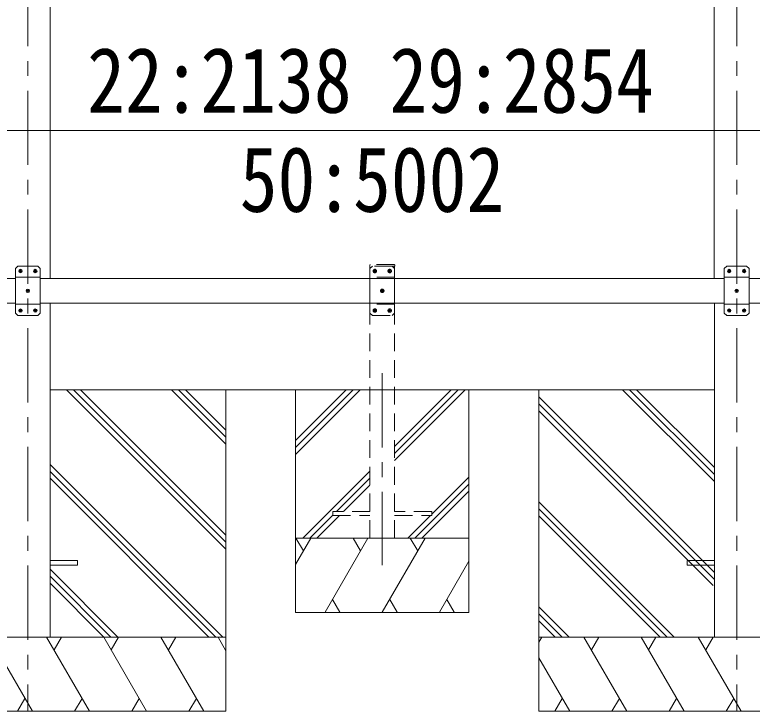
# Model space of a CAD drawing. Units: millimetres at full size, sheet at 1:30; details may follow other scales. Extents: x -20916 to 28483, y -5820 to 5820.
# Drawn here: x -16521 to -15031, y -2705 to -1297 of the extents above; entities that cross this region are included whole.
import ezdxf
from ezdxf.enums import TextEntityAlignment as Align

# ---------------------------------------------------------------- set-up
doc = ezdxf.new("R2010")
doc.units = ezdxf.units.MM
doc.header["$LTSCALE"] = 30
doc.linetypes.add('CHAIN1', pattern=[8, 5, -1, 1, -1])
doc.linetypes.add('DASHED1', pattern=[1.8, 1.2, -0.6])
for name, color, linetype, lineweight in [('0-0_0', 7, 'Continuous', 9), ('0-1_本体', 5, 'CHAIN1', 9), ('0-3_ELV2', 4, 'Continuous', 9), ('0-5_DIM1', 4, 'DASHED1', 9), ('0-6_OTH_LINE', 6, 'Continuous', 9)]:
    doc.layers.add(name, color=color, linetype=linetype, lineweight=lineweight)
doc.styles.add('ＭＳ ゴシック', font='')
doc.styles.get('ＭＳ ゴシック').set_extended_font_data('MS Gothic')

msp = doc.modelspace()

# ---------------------------------------------------------------- linework, layer by layer
at = {"layer": '0-0_0'}
for p, q in [((-16449.44, -2055.06), (-15107.44, -2055.06)), ((-16094.24, -2377.53), (-16416.7, -2055.06)), ((-16094.24, -2363.38), (-16402.56, -2055.06)), ((-16094.24, -2349.24), (-16388.42, -2055.06)), ((-16094.24, -2165.39), (-16204.57, -2055.06)), ((-16094.24, -2151.25), (-16190.43, -2055.06)), ((-16094.24, -2137.11), (-16176.29, -2055.06)), ((-16094.24, -2055.06), (-16094.24, -2705.06)), ((-15953.44, -2055.07), (-15953.44, -2505.08)), ((-15953.44, -2157.42), (-15851.09, -2055.07)), ((-15953.44, -2171.56), (-15836.95, -2055.07)), ((-15953.44, -2185.71), (-15822.81, -2055.07)), ((-15753.44, -2197.84), (-15610.68, -2055.07)), ((-15753.44, -2183.7), (-15624.82, -2055.07)), ((-15753.44, -2169.56), (-15638.96, -2055.07)), ((-15603.44, -2505.08), (-15603.44, -2055.07)), ((-15462.24, -2055.06), (-15462.24, -2705.06)), ((-15107.44, -2240.69), (-15293.07, -2055.06)), ((-15107.44, -2226.55), (-15278.93, -2055.06)), ((-15107.44, -2212.41), (-15264.79, -2055.06)), ((-15107.44, -2424.54), (-15462.24, -2069.74)), ((-15107.44, -2438.68), (-15462.24, -2083.89)), ((-15109.7, -2450.56), (-15462.24, -2098.03)), ((-16100.55, -2555.06), (-16449.04, -2206.58)), ((-15938.96, -2355.08), (-15803.44, -2219.55)), ((-16114.69, -2555.06), (-16449.04, -2220.72)), ((-16128.83, -2555.06), (-16449.04, -2234.86)), ((-15870.82, -2301.08), (-15803.44, -2233.7)), ((-15678.44, -2306.69), (-15603.44, -2231.69)), ((-15856.68, -2301.08), (-15803.44, -2247.84)), ((-15712.69, -2355.08), (-15603.44, -2245.83)), ((-15698.55, -2355.08), (-15603.44, -2259.97)), ((-15189.05, -2555.06), (-15462.24, -2281.87)), ((-15924.82, -2355.08), (-15878.44, -2308.7)), ((-15910.68, -2355.08), (-15864.68, -2309.08)), ((-15726.83, -2355.08), (-15680.83, -2309.08)), ((-15203.19, -2555.06), (-15462.24, -2296.02)), ((-15217.33, -2555.06), (-15462.24, -2310.16)), ((-15953.44, -2408.19), (-15922.77, -2355.07)), ((-15953.44, -2355.08), (-15603.44, -2355.08)), ((-15937.78, -2381.06), (-15952.78, -2355.08)), ((-15893.91, -2505.07), (-15807.3, -2355.07)), ((-15822.31, -2381.06), (-15837.31, -2355.08)), ((-15778.44, -2505.07), (-15691.83, -2355.08)), ((-15706.84, -2381.06), (-15721.84, -2355.07)), ((-15662.97, -2505.07), (-15603.44, -2401.97)), ((-16312.68, -2555.06), (-16449.04, -2418.71)), ((-16326.82, -2555.06), (-16449.04, -2432.85)), ((-16340.97, -2555.06), (-16449.04, -2446.99)), ((-15878.91, -2479.1), (-15863.91, -2505.07)), ((-15763.44, -2479.09), (-15748.44, -2505.07)), ((-15647.97, -2479.09), (-15632.97, -2505.07)), ((-15401.18, -2555.06), (-15462.24, -2494.01)), ((-15953.44, -2505.08), (-15603.44, -2505.08)), ((-15415.32, -2555.06), (-15462.24, -2508.15)), ((-15429.47, -2555.06), (-15462.24, -2522.29)), ((-16894.24, -2555.06), (-16094.24, -2555.06)), ((-16485.4, -2705.06), (-16572, -2555.06)), ((-16369.93, -2705.06), (-16456.53, -2555.06)), ((-16441.53, -2581.05), (-16426.53, -2555.06)), ((-16254.46, -2705.06), (-16341.06, -2555.06)), ((-16326.06, -2581.05), (-16311.06, -2555.06)), ((-16138.99, -2705.06), (-16225.59, -2555.06)), ((-16210.59, -2581.04), (-16195.59, -2555.06)), ((-16094.24, -2582.57), (-16110.12, -2555.06)), ((-15462.24, -2555.06), (-14662.24, -2555.06)), ((-15456.41, -2555.06), (-15462.24, -2565.16)), ((-15284.34, -2705.06), (-15370.94, -2555.06)), ((-15340.94, -2555.06), (-15355.94, -2581.04)), ((-15168.87, -2705.06), (-15255.47, -2555.06)), ((-15240.47, -2581.04), (-15225.47, -2555.06)), ((-15053.4, -2705.06), (-15140, -2555.06)), ((-15125, -2581.05), (-15110, -2555.06)), ((-15399.81, -2705.06), (-15462.24, -2596.93)), ((-16500.4, -2679.08), (-16515.4, -2705.06)), ((-16384.93, -2679.08), (-16399.93, -2705.06)), ((-16269.46, -2679.08), (-16284.46, -2705.06)), ((-16153.99, -2679.08), (-16168.98, -2705.06)), ((-15414.81, -2679.08), (-15429.81, -2705.06)), ((-15299.34, -2679.08), (-15314.34, -2705.06)), ((-15183.87, -2679.08), (-15198.87, -2705.06)), ((-15068.4, -2679.08), (-15083.4, -2705.06)), ((-16094.24, -2705.06), (-16894.24, -2705.06)), ((-14662.24, -2705.06), (-15462.24, -2705.06))]:
    msp.add_line(p, q, dxfattribs=at)
at = {"layer": '0-1_本体'}
for p, q in [((-16494.44, 469.34), (-16494.44, -2705.06)), ((-15062.44, 469.34), (-15062.44, -2705.06)), ((-15778.44, -2021.64), (-15778.44, -2409.51))]:
    msp.add_line(p, q, dxfattribs=at)
at = {"layer": '0-3_ELV2'}
for p, q in [((-16449.24, 73.94), (-16449.24, -1830.06)), ((-15107.64, 73.94), (-15107.64, -1830.06)), ((-16519.44, -1810.06), (-16519.44, -1900.06)), ((-16510.7, -1814.64), (-16511.54, -1814.64)), ((-16508.18, -1815.48), (-16507.34, -1815.48)), ((-16480.7, -1814.64), (-16481.54, -1814.64)), ((-16478.18, -1815.48), (-16477.34, -1815.48)), ((-16474.44, -1805.06), (-16469.44, -1810.06)), ((-16469.44, -1900.06), (-16469.44, -1810.06)), ((-15087.44, -1810.06), (-15087.44, -1900.06)), ((-15078.7, -1814.64), (-15079.54, -1814.64)), ((-15076.18, -1815.48), (-15075.34, -1815.48)), ((-15048.7, -1814.64), (-15049.54, -1814.64)), ((-15046.18, -1815.48), (-15045.34, -1815.48)), ((-15042.44, -1805.06), (-15037.44, -1810.06)), ((-15037.44, -1900.06), (-15037.44, -1810.06)), ((-17195.44, -1830.06), (-16519.44, -1830.06)), ((-16469.44, -1827.76), (-16519.44, -1827.76)), ((-15087.44, -1830.06), (-16469.44, -1830.06)), ((-15037.44, -1827.76), (-15087.44, -1827.76)), ((-15037.44, -1830.06), (-14361.44, -1830.06)), ((-16495.7, -1854.64), (-16496.54, -1854.64)), ((-16493.18, -1855.48), (-16492.34, -1855.48)), ((-15063.7, -1854.64), (-15064.54, -1854.64)), ((-15061.18, -1855.48), (-15060.34, -1855.48)), ((-17195.44, -1880.06), (-16519.44, -1880.06)), ((-16469.44, -1882.36), (-16519.44, -1882.36)), ((-16469.44, -1880.06), (-15087.44, -1880.06)), ((-16449.44, -1880.06), (-16449.44, -2555.06)), ((-15107.44, -1880.06), (-15107.44, -2555.06)), ((-15037.44, -1882.36), (-15087.44, -1882.36)), ((-15037.44, -1880.06), (-14361.44, -1880.06)), ((-16514.44, -1905.06), (-16519.44, -1900.06)), ((-16510.7, -1894.64), (-16511.54, -1894.64)), ((-16508.18, -1895.48), (-16507.34, -1895.48)), ((-16480.7, -1894.64), (-16481.54, -1894.64)), ((-16478.18, -1895.48), (-16477.34, -1895.48)), ((-15082.44, -1905.06), (-15087.44, -1900.06)), ((-15078.7, -1894.64), (-15079.54, -1894.64)), ((-15076.18, -1895.48), (-15075.34, -1895.48)), ((-15048.7, -1894.64), (-15049.54, -1894.64)), ((-15046.18, -1895.48), (-15045.34, -1895.48)), ((-16394.24, -2400.56), (-16449.04, -2400.56)), ((-16394.24, -2409.56), (-16449.04, -2409.56)), ((-16394.24, -2400.56), (-16394.24, -2409.56)), ((-15162.24, -2400.56), (-15162.24, -2409.56)), ((-15107.44, -2400.56), (-15162.24, -2400.56)), ((-15107.44, -2409.56), (-15162.24, -2409.56))]:
    msp.add_line(p, q, dxfattribs=at)
for points in [[(-16474.44, -1805.06), (-16514.44, -1805.06), (-16519.44, -1810.06)], [(-16511.54, -1814.64), (-16511.54, -1815.48), (-16510.7, -1815.48)], [(-16509.02, -1813.8), (-16509.02, -1812.96), (-16509.86, -1812.96), (-16509.86, -1813.8)], [(-16509.86, -1816.32), (-16509.86, -1817.16), (-16509.02, -1817.16), (-16509.02, -1816.32)], [(-16507.34, -1815.48), (-16507.34, -1814.64), (-16508.18, -1814.64)], [(-16481.54, -1814.64), (-16481.54, -1815.48), (-16480.7, -1815.48)], [(-16479.02, -1813.8), (-16479.02, -1812.96), (-16479.86, -1812.96), (-16479.86, -1813.8)], [(-16479.86, -1816.32), (-16479.86, -1817.16), (-16479.02, -1817.16), (-16479.02, -1816.32)], [(-16477.34, -1815.48), (-16477.34, -1814.64), (-16478.18, -1814.64)], [(-15042.44, -1805.06), (-15082.44, -1805.06), (-15087.44, -1810.06)], [(-15079.54, -1814.64), (-15079.54, -1815.48), (-15078.7, -1815.48)], [(-15077.02, -1813.8), (-15077.02, -1812.96), (-15077.86, -1812.96), (-15077.86, -1813.8)], [(-15077.86, -1816.32), (-15077.86, -1817.16), (-15077.02, -1817.16), (-15077.02, -1816.32)], [(-15075.34, -1815.48), (-15075.34, -1814.64), (-15076.18, -1814.64)], [(-15049.54, -1814.64), (-15049.54, -1815.48), (-15048.7, -1815.48)], [(-15047.02, -1813.8), (-15047.02, -1812.96), (-15047.86, -1812.96), (-15047.86, -1813.8)], [(-15047.86, -1816.32), (-15047.86, -1817.16), (-15047.02, -1817.16), (-15047.02, -1816.32)], [(-15045.34, -1815.48), (-15045.34, -1814.64), (-15046.18, -1814.64)], [(-16496.54, -1854.64), (-16496.54, -1855.48), (-16495.7, -1855.48)], [(-16494.02, -1853.8), (-16494.02, -1852.96), (-16494.86, -1852.96), (-16494.86, -1853.8)], [(-16494.86, -1856.32), (-16494.86, -1857.16), (-16494.02, -1857.16), (-16494.02, -1856.32)], [(-16492.34, -1855.48), (-16492.34, -1854.64), (-16493.18, -1854.64)], [(-15064.54, -1854.64), (-15064.54, -1855.48), (-15063.7, -1855.48)], [(-15062.02, -1853.8), (-15062.02, -1852.96), (-15062.86, -1852.96), (-15062.86, -1853.8)], [(-15062.86, -1856.32), (-15062.86, -1857.16), (-15062.02, -1857.16), (-15062.02, -1856.32)], [(-15060.34, -1855.48), (-15060.34, -1854.64), (-15061.18, -1854.64)], [(-16514.44, -1905.06), (-16474.44, -1905.06), (-16469.44, -1900.06)], [(-16511.54, -1894.64), (-16511.54, -1895.48), (-16510.7, -1895.48)], [(-16509.02, -1893.8), (-16509.02, -1892.96), (-16509.86, -1892.96), (-16509.86, -1893.8)], [(-16509.86, -1896.32), (-16509.86, -1897.16), (-16509.02, -1897.16), (-16509.02, -1896.32)], [(-16507.34, -1895.48), (-16507.34, -1894.64), (-16508.18, -1894.64)], [(-16481.54, -1894.64), (-16481.54, -1895.48), (-16480.7, -1895.48)], [(-16479.02, -1893.8), (-16479.02, -1892.96), (-16479.86, -1892.96), (-16479.86, -1893.8)], [(-16479.86, -1896.32), (-16479.86, -1897.16), (-16479.02, -1897.16), (-16479.02, -1896.32)], [(-16477.34, -1895.48), (-16477.34, -1894.64), (-16478.18, -1894.64)], [(-15082.44, -1905.06), (-15042.44, -1905.06), (-15037.44, -1900.06)], [(-15079.54, -1894.64), (-15079.54, -1895.48), (-15078.7, -1895.48)], [(-15077.02, -1893.8), (-15077.02, -1892.96), (-15077.86, -1892.96), (-15077.86, -1893.8)], [(-15077.86, -1896.32), (-15077.86, -1897.16), (-15077.02, -1897.16), (-15077.02, -1896.32)], [(-15075.34, -1895.48), (-15075.34, -1894.64), (-15076.18, -1894.64)], [(-15049.54, -1894.64), (-15049.54, -1895.48), (-15048.7, -1895.48)], [(-15047.02, -1893.8), (-15047.02, -1892.96), (-15047.86, -1892.96), (-15047.86, -1893.8)], [(-15047.86, -1896.32), (-15047.86, -1897.16), (-15047.02, -1897.16), (-15047.02, -1896.32)], [(-15045.34, -1895.48), (-15045.34, -1894.64), (-15046.18, -1894.64)]]:
    msp.add_lwpolyline(points, dxfattribs=at)
for centre in [(-16509.44, -1815.06), (-16479.44, -1815.06), (-15077.44, -1815.06), (-15047.44, -1815.06), (-16494.44, -1855.06), (-15062.44, -1855.06), (-16509.44, -1895.06), (-16479.44, -1895.06), (-15077.44, -1895.06), (-15047.44, -1895.06)]:
    msp.add_circle(centre, 3.5, dxfattribs=at)
for centre, start, end in [((-16510.7, -1813.8), 270, 0), ((-16510.7, -1816.32), 0, 90), ((-16508.18, -1813.8), 180, 270), ((-16508.18, -1816.32), 90, 180), ((-16480.7, -1813.8), 270, 0), ((-16480.7, -1816.32), 0, 90), ((-16478.18, -1813.8), 180, 270), ((-16478.18, -1816.32), 90, 180), ((-15078.7, -1813.8), 270, 0), ((-15078.7, -1816.32), 0, 90), ((-15076.18, -1813.8), 180, 270), ((-15076.18, -1816.32), 90, 180), ((-15048.7, -1813.8), 270, 0), ((-15048.7, -1816.32), 0, 90), ((-15046.18, -1813.8), 180, 270), ((-15046.18, -1816.32), 90, 180), ((-16495.7, -1853.8), 270, 0), ((-16495.7, -1856.32), 0, 90), ((-16493.18, -1853.8), 180, 270), ((-16493.18, -1856.32), 90, 180), ((-15063.7, -1853.8), 270, 0), ((-15063.7, -1856.32), 0, 90), ((-15061.18, -1853.8), 180, 270), ((-15061.18, -1856.32), 90, 180), ((-16510.7, -1893.8), 270, 0), ((-16510.7, -1896.32), 0, 90), ((-16508.18, -1893.8), 180, 270), ((-16508.18, -1896.32), 90, 180), ((-16480.7, -1893.8), 270, 0), ((-16480.7, -1896.32), 0, 90), ((-16478.18, -1893.8), 180, 270), ((-16478.18, -1896.32), 90, 180), ((-15078.7, -1893.8), 270, 0), ((-15078.7, -1896.32), 0, 90), ((-15076.18, -1893.8), 180, 270), ((-15076.18, -1896.32), 90, 180), ((-15048.7, -1893.8), 270, 0), ((-15048.7, -1896.32), 0, 90), ((-15046.18, -1893.8), 180, 270), ((-15046.18, -1896.32), 90, 180)]:
    msp.add_arc(centre, 0.84, start, end, dxfattribs=at)
at = {"layer": '0-5_DIM1'}
for p, q in [((-15754.25, -1802.07), (-15802.63, -1802.07)), ((-15803.74, -1805.07), (-15803.63, -1803.02)), ((-15753.14, -1805.07), (-15803.74, -1805.07)), ((-15803.44, -2355.07), (-15803.44, -1805.07)), ((-15803.44, -1810.08), (-15803.44, -1900.08)), ((-15794.7, -1814.66), (-15795.54, -1814.66)), ((-15792.18, -1815.5), (-15791.34, -1815.5)), ((-15764.7, -1814.66), (-15765.54, -1814.66)), ((-15762.18, -1815.5), (-15761.34, -1815.5)), ((-15758.44, -1805.08), (-15753.44, -1810.08)), ((-15753.44, -2355.07), (-15753.44, -1805.07)), ((-15753.44, -1900.08), (-15753.44, -1810.08)), ((-15753.14, -1805.07), (-15753.25, -1803.02)), ((-15753.44, -1827.78), (-15803.44, -1827.78)), ((-15779.7, -1854.66), (-15780.54, -1854.66)), ((-15777.18, -1855.5), (-15776.34, -1855.5)), ((-15753.44, -1882.38), (-15803.44, -1882.38)), ((-15798.44, -1905.08), (-15803.44, -1900.08)), ((-15794.7, -1894.66), (-15795.54, -1894.66)), ((-15792.18, -1895.5), (-15791.34, -1895.5)), ((-15764.7, -1894.66), (-15765.54, -1894.66)), ((-15762.18, -1895.5), (-15761.34, -1895.5)), ((-15803.44, -2301.08), (-15878.44, -2301.08)), ((-15753.44, -2309.08), (-15678.44, -2309.08))]:
    msp.add_line(p, q, dxfattribs=at)
for points in [[(-15758.44, -1805.08), (-15798.44, -1805.08), (-15803.44, -1810.08)], [(-15795.54, -1814.66), (-15795.54, -1815.5), (-15794.7, -1815.5)], [(-15793.02, -1813.82), (-15793.02, -1812.98), (-15793.86, -1812.98), (-15793.86, -1813.82)], [(-15793.86, -1816.34), (-15793.86, -1817.18), (-15793.02, -1817.18), (-15793.02, -1816.34)], [(-15791.34, -1815.5), (-15791.34, -1814.66), (-15792.18, -1814.66)], [(-15765.54, -1814.66), (-15765.54, -1815.5), (-15764.7, -1815.5)], [(-15763.02, -1813.82), (-15763.02, -1812.98), (-15763.86, -1812.98), (-15763.86, -1813.82)], [(-15763.86, -1816.34), (-15763.86, -1817.18), (-15763.02, -1817.18), (-15763.02, -1816.34)], [(-15761.34, -1815.5), (-15761.34, -1814.66), (-15762.18, -1814.66)], [(-15780.54, -1854.66), (-15780.54, -1855.5), (-15779.7, -1855.5)], [(-15778.02, -1853.82), (-15778.02, -1852.98), (-15778.86, -1852.98), (-15778.86, -1853.82)], [(-15778.86, -1856.34), (-15778.86, -1857.18), (-15778.02, -1857.18), (-15778.02, -1856.34)], [(-15776.34, -1855.5), (-15776.34, -1854.66), (-15777.18, -1854.66)], [(-15798.44, -1905.08), (-15758.44, -1905.08), (-15753.44, -1900.08)], [(-15795.54, -1894.66), (-15795.54, -1895.5), (-15794.7, -1895.5)], [(-15793.02, -1893.82), (-15793.02, -1892.98), (-15793.86, -1892.98), (-15793.86, -1893.82)], [(-15793.86, -1896.34), (-15793.86, -1897.18), (-15793.02, -1897.18), (-15793.02, -1896.34)], [(-15791.34, -1895.5), (-15791.34, -1894.66), (-15792.18, -1894.66)], [(-15765.54, -1894.66), (-15765.54, -1895.5), (-15764.7, -1895.5)], [(-15763.02, -1893.82), (-15763.02, -1892.98), (-15763.86, -1892.98), (-15763.86, -1893.82)], [(-15763.86, -1896.34), (-15763.86, -1897.18), (-15763.02, -1897.18), (-15763.02, -1896.34)], [(-15761.34, -1895.5), (-15761.34, -1894.66), (-15762.18, -1894.66)], [(-15878.44, -2301.08), (-15878.44, -2309.08), (-15803.44, -2309.08)], [(-15678.44, -2309.08), (-15678.44, -2301.08), (-15753.44, -2301.08)]]:
    msp.add_lwpolyline(points, dxfattribs=at)
for centre in [(-15793.44, -1815.08), (-15763.44, -1815.08), (-15778.44, -1855.08), (-15793.44, -1895.08), (-15763.44, -1895.08)]:
    msp.add_circle(centre, 3.5, dxfattribs=at)
for centre, radius, start, end in [((-15802.63, -1803.07), 1, 90, 176.99994), ((-15754.25, -1803.07), 1, 3.00011, 90), ((-15794.7, -1813.82), 0.84, 270, 0), ((-15794.7, -1816.34), 0.84, 0, 90), ((-15792.18, -1813.82), 0.84, 180, 270), ((-15792.18, -1816.34), 0.84, 90, 180), ((-15764.7, -1813.82), 0.84, 270, 0), ((-15764.7, -1816.34), 0.84, 0, 90), ((-15762.18, -1813.82), 0.84, 180, 270), ((-15762.18, -1816.34), 0.84, 90, 180), ((-15779.7, -1853.82), 0.84, 270, 0), ((-15779.7, -1856.34), 0.84, 0, 90), ((-15777.18, -1853.82), 0.84, 180, 270), ((-15777.18, -1856.34), 0.84, 90, 180), ((-15794.7, -1893.82), 0.84, 270, 0), ((-15794.7, -1896.34), 0.84, 0, 90), ((-15792.18, -1893.82), 0.84, 180, 270), ((-15792.18, -1896.34), 0.84, 90, 180), ((-15764.7, -1893.82), 0.84, 270, 0), ((-15764.7, -1896.34), 0.84, 0, 90), ((-15762.18, -1893.82), 0.84, 180, 270), ((-15762.18, -1896.34), 0.84, 90, 180)]:
    msp.add_arc(centre, radius, start, end, dxfattribs=at)
at = {"layer": '0-6_OTH_LINE'}
msp.add_line((-17205.44, -1530.7), (-14351.44, -1530.7), dxfattribs=at)

# ---------------------------------------------------------------- texts
at = {"layer": '0-6_OTH_LINE', "color": 7, "style": 'ＭＳ ゴシック', "width": 0.85}
for s, p in [('22:2138 29:2854 ', (-16374.63, -1534.76)), ('50:5002', (-16066.41, -1735.08))]:
    msp.add_text(s, height=132, dxfattribs=at).set_placement(p, align=Align.BOTTOM_LEFT)

doc.saveas('drawing.dxf')
